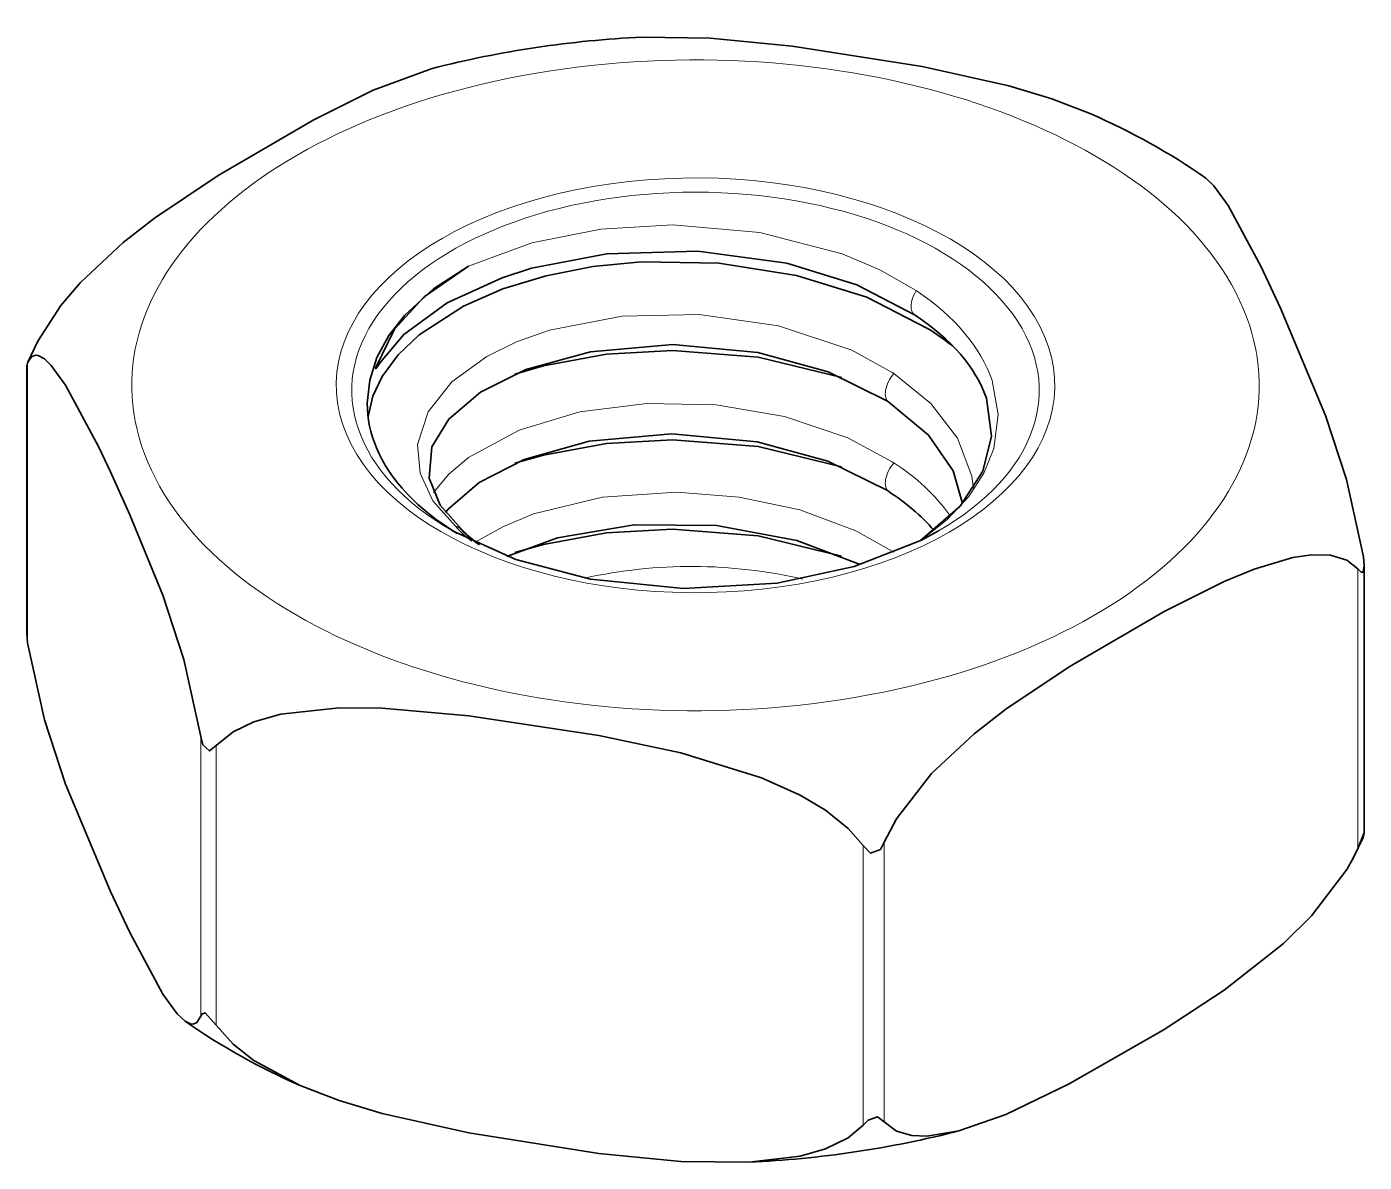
# Model space of a CAD drawing. Extents: x -131 to 1002, y -402 to 783.
# Drawn here: x 670.95 to 677.06, y 364.31 to 369.5 of the extents above; entities that cross this region are included whole.
import ezdxf

# ---------------------------------------------------------------- set-up
doc = ezdxf.new("R2010")
doc.units = 0

msp = doc.modelspace()

# ---------------------------------------------------------------- linework, layer by layer
at = {"color": 7, "lineweight": 35, "ltscale": 0.002631}
msp.add_line((671.0021, 368.0662), (670.9574, 367.9709), dxfattribs=at)
at = {"color": 7, "lineweight": 35, "ltscale": 0.000132754}
msp.add_line((670.9554, 367.966), (670.9574, 367.9709), dxfattribs=at)
at = {"color": 7, "lineweight": 35, "ltscale": 0.000326475}
msp.add_line((670.952, 367.9534), (670.9554, 367.966), dxfattribs=at)
at = {"color": 7, "lineweight": 35, "ltscale": 0.030574}
for p, q in [((670.952, 366.7305), (670.952, 367.9534)), ((677.0634, 365.816), (677.0634, 367.0389))]:
    msp.add_line(p, q, dxfattribs=at)
at = {"color": 7, "lineweight": 13, "ltscale": 0.031951}
for p, q in [((670.9554, 366.688), (670.9554, 367.966)), ((671.7474, 364.9815), (671.7474, 366.2596)), ((671.8181, 364.9407), (671.8181, 366.2188))]:
    msp.add_line(p, q, dxfattribs=at)
at = {"color": 7, "lineweight": 13, "ltscale": 0.000218387}
msp.add_line((674.9067, 367.9237), (674.9141, 367.9189), dxfattribs=at)
at = {"color": 7, "lineweight": 35, "ltscale": 0.000208666}
for p, q in [((674.8842, 367.7916), (674.8912, 367.787)), ((674.8842, 367.3833), (674.8912, 367.3788))]:
    msp.add_line(p, q, dxfattribs=at)
at = {"color": 7, "lineweight": 13, "ltscale": 0.000219223}
for p, q in [((674.9067, 367.5155), (674.9141, 367.5107)), ((674.9067, 367.1072), (674.9141, 367.1024))]:
    msp.add_line(p, q, dxfattribs=at)
at = {"color": 7, "lineweight": 13, "ltscale": 0.000563347}
msp.add_line((672.931, 367.2119), (672.9105, 367.2213), dxfattribs=at)
at = {"color": 7, "lineweight": 13, "ltscale": 0.000317185}
msp.add_line((672.9409, 367.204), (672.931, 367.2119), dxfattribs=at)
at = {"color": 7, "lineweight": 35, "ltscale": 0.000161973}
msp.add_line((672.9362, 367.2084), (672.9409, 367.204), dxfattribs=at)
at = {"color": 7, "lineweight": 35, "ltscale": 0.001065}
for p, q in [((677.0634, 367.0389), (677.0599, 367.0814)), ((670.952, 366.7305), (670.9554, 366.688))]:
    msp.add_line(p, q, dxfattribs=at)
at = {"color": 7, "lineweight": 13, "ltscale": 0.03195}
for p, q in [((677.0341, 365.7476), (677.0341, 367.0256)), ((674.8704, 364.4984), (674.8704, 365.7764)), ((674.7738, 364.4835), (674.7738, 365.7615))]:
    msp.add_line(p, q, dxfattribs=at)
at = {"color": 7, "lineweight": 35, "ltscale": 0.002633}
msp.add_line((677.0132, 365.7032), (677.058, 365.7985), dxfattribs=at)
at = {"color": 7, "lineweight": 35, "ltscale": 0.000132182}
msp.add_line((677.0599, 365.8034), (677.058, 365.7985), dxfattribs=at)
at = {"color": 7, "lineweight": 35, "ltscale": 0.000325739}
msp.add_line((677.0634, 365.816), (677.0599, 365.8034), dxfattribs=at)
at = {"color": 7, "lineweight": 35, "ltscale": 0.001228}
msp.add_line((677.0341, 365.7476), (677.0132, 365.7032), dxfattribs=at)
at = {"color": 7, "lineweight": 35}
for points in [[(673.7635, 369.4556), (674.0754, 369.4516), (674.4498, 369.415), (675.043, 369.3215), (675.439, 369.2328), (675.6364, 369.1735), (675.814, 369.1049)], [(672.8042, 369.3124), (672.5345, 369.2132), (672.2606, 369.0763), (671.8263, 368.8239), (671.5364, 368.6291), (671.3919, 368.5168), (671.1974, 368.3351), (671.1071, 368.2292), (671.0021, 368.0662)], [(676.34, 368.8113), (676.3765, 368.7769), (676.4413, 368.6867), (676.5917, 368.4062), (676.6808, 368.2178)], [(675.0111, 368.1851), (674.7455, 368.3233), (674.4247, 368.4226), (674.0182, 368.4776), (673.6023, 368.4651), (673.2589, 368.3992), (673.1238, 368.3564)], [(672.5077, 367.7828), (672.5189, 367.8886), (672.5521, 367.9922), (672.6063, 368.0916), (672.6795, 368.1853), (672.811, 368.3051), (672.9702, 368.4083)], [(673.1238, 368.3564), (672.8726, 368.2415), (672.6749, 368.0963), (672.5687, 367.971), (672.5466, 367.9404), (672.5456, 367.9423), (672.6322, 368.1213), (672.7675, 368.2685), (672.9702, 368.4083)], [(675.0684, 368.1248), (674.7902, 368.2666), (674.4696, 368.367), (674.1145, 368.4226), (673.7614, 368.4284), (673.5392, 368.4068), (673.3252, 368.3653), (673.1273, 368.3054), (672.947, 368.2268)], [(672.5114, 367.7219), (672.534, 367.8147), (672.5762, 367.9044), (672.649, 368.004), (672.7446, 368.0956), (672.947, 368.2268)], [(677.0599, 367.0814), (676.9827, 367.434), (676.8867, 367.7271), (676.6808, 368.2178)], [(674.8842, 367.7916), (674.6131, 367.9256), (674.2924, 368.0141), (673.9048, 368.0505), (673.5273, 368.0182), (673.2319, 367.9365), (673.0252, 367.8325), (672.8807, 367.7098), (672.8035, 367.5829), (672.7903, 367.4404), (672.8405, 367.317), (672.9362, 367.2084)], [(670.9574, 367.9709), (670.9736, 367.9947), (670.9916, 368.0023), (671.0048, 368.0008), (671.0327, 367.9855), (671.064, 367.9551), (671.1287, 367.8649), (671.2791, 367.5844), (671.3346, 367.4684)], [(674.6757, 367.9006), (674.2944, 367.9927), (673.9022, 368.0236), (673.601, 368.0066), (673.3126, 367.9539), (673.1824, 367.9162)], [(674.8912, 367.787), (675.0724, 367.6371), (675.1848, 367.4744), (675.2269, 367.3249)], [(675.3366, 367.8061), (675.3606, 367.6315), (675.3201, 367.4714), (675.2164, 367.3127), (675.0361, 367.1559)], [(674.8842, 367.3833), (674.6118, 367.5179), (674.2892, 367.6064), (673.8999, 367.6422), (673.5212, 367.6088), (673.2255, 367.5258), (673.0196, 367.4205), (672.8782, 367.2987), (672.8651, 367.2827)], [(674.6755, 367.4924), (674.2943, 367.5845), (673.9024, 367.6154), (673.6013, 367.5984), (673.313, 367.5458), (673.1829, 367.5081)], [(671.7474, 366.2596), (671.6701, 366.6121), (671.5741, 366.9053), (671.4236, 367.273), (671.3346, 367.4684)], [(672.8972, 367.1992), (673.1868, 367.0679), (673.5279, 366.9782), (673.9523, 366.9357), (674.3811, 366.961), (674.733, 367.0369), (675.0405, 367.1574), (675.1183, 367.1993)], [(674.7602, 367.0452), (674.4709, 367.1558), (674.1039, 367.224), (673.7271, 367.2274), (673.377, 367.1676), (673.1456, 367.0829)], [(674.6755, 367.0842), (674.2943, 367.1763), (673.9024, 367.2072), (673.6013, 367.1901), (673.313, 367.1375), (673.1829, 367.0999)], [(677.0341, 367.0256), (676.9844, 367.0648), (676.9084, 367.0878), (676.8229, 367.0897), (676.7375, 367.0774), (676.5606, 367.0245), (676.4236, 366.9678), (676.1497, 366.8309), (675.7154, 366.5785), (675.4254, 366.3837), (675.281, 366.2715), (675.0865, 366.0897), (674.9265, 365.8836), (674.8704, 365.7764)], [(677.0341, 367.0256), (677.0442, 367.0147), (677.0492, 367.0106), (677.0583, 367.0103), (677.0634, 367.0389)], [(670.9554, 366.688), (671.0327, 366.3355), (671.1287, 366.0423), (671.3346, 365.5516)], [(674.7738, 365.7615), (674.7059, 365.8398), (674.6021, 365.9227), (674.4854, 365.9921), (674.309, 366.0714), (673.9399, 366.1851), (673.5656, 366.2643), (672.9724, 366.3544), (672.5763, 366.3883), (672.379, 366.3899), (672.1133, 366.3615), (671.9899, 366.3269), (671.8948, 366.2816), (671.8181, 366.2188)], [(671.7474, 366.2596), (671.7559, 366.2222), (671.7868, 366.1937), (671.8181, 366.2188)], [(674.8704, 365.7764), (674.8523, 365.7431), (674.8076, 365.7266), (674.7738, 365.7615)], [(677.0341, 365.7476), (677.0621, 365.8161), (677.0629, 365.817), (677.0634, 365.816)], [(677.0132, 365.7032), (676.9844, 365.6511), (676.8229, 365.4397), (676.6938, 365.3132), (676.4236, 365.1006), (676.1497, 364.9211), (675.7154, 364.6721), (675.4254, 364.532), (675.2112, 364.457)], [(671.6754, 364.9581), (671.6389, 364.9925), (671.5741, 365.0827), (671.4236, 365.3632), (671.3346, 365.5516)], [(671.7474, 364.9815), (671.7292, 364.9529), (671.7127, 364.9455), (671.7008, 364.9461), (671.6754, 364.9581)], [(671.7474, 364.9815), (671.7531, 364.9915), (671.7666, 364.9968), (671.8181, 364.9407)], [(672.2014, 364.6646), (671.9899, 364.7794), (671.8948, 364.8541), (671.8181, 364.9407)], [(674.2518, 364.3138), (673.9399, 364.3178), (673.5656, 364.3544), (672.9724, 364.4479), (672.5763, 364.5366), (672.379, 364.5959), (672.2014, 364.6646)], [(674.7738, 364.4835), (674.7059, 364.4261), (674.6021, 364.3753), (674.4854, 364.3421), (674.2518, 364.3138)], [(674.8704, 364.4984), (674.8394, 364.5212), (674.7964, 364.5064), (674.7738, 364.4835)], [(675.2112, 364.457), (675.0646, 364.4333), (674.9962, 364.4362), (674.9265, 364.4561), (674.8704, 364.4984)]]:
    msp.add_lwpolyline(points, dxfattribs=at)
at = {"color": 7, "lineweight": 13}
for points in [[(675.0162, 368.2975), (674.8493, 368.3928), (674.6779, 368.4653), (674.3021, 368.5634), (673.9046, 368.598), (673.5758, 368.5788), (673.2593, 368.5157), (672.9702, 368.4083)], [(672.9105, 367.2213), (672.8081, 367.3364), (672.7492, 367.4624), (672.738, 367.5933), (672.786, 367.7429), (672.8948, 367.8799), (673.0549, 367.9968), (673.1899, 368.0632), (673.3403, 368.1164), (673.6724, 368.1811), (674.0247, 368.1888), (674.3865, 368.1368), (674.7214, 368.0244), (674.9067, 367.9237)], [(674.9141, 367.9189), (675.0834, 367.7815), (675.2052, 367.6226), (675.27, 367.4492), (675.2776, 367.3932)], [(675.0381, 367.1571), (675.1575, 367.2508), (675.256, 367.3561), (675.3256, 367.4627), (675.371, 367.5759), (675.3906, 367.7311), (675.3625, 367.8864)], [(672.8101, 367.3739), (672.8805, 367.4579), (672.971, 367.5344), (673.2017, 367.6597), (673.4795, 367.743), (673.7856, 367.7816), (674.1027, 367.7746), (674.4144, 367.7218), (674.704, 367.624), (674.9067, 367.5155)], [(673.0034, 367.1486), (673.1273, 367.2185), (673.2673, 367.2764), (673.582, 367.3531), (673.9218, 367.376), (674.207, 367.3539), (674.4838, 367.2949), (674.7397, 367.1995), (674.9067, 367.1072)]]:
    msp.add_lwpolyline(points, dxfattribs=at)
at = {"color": 7, "lineweight": 35}
for centre, radius, start, end in [((673.9822, 364.6944), 4.7661, 92.62958, 104.3111), ((674.58, 366.2719), 3.0899, 55.27611, 66.46247), ((674.3523, 366.999), 1.3342, 51.09214, 57.54188), ((673.0325, 367.7854), 0.5249, 180.27745, 203.21017), ((674.3892, 366.5872), 0.9371, 40.90404, 57.61799), ((673.4563, 367.7222), 0.7309, 225.15341, 233.42262), ((673.4354, 367.4976), 3.0899, 235.2761, 246.46248), ((674.0331, 369.075), 4.7661, 272.62959, 284.31111)]:
    msp.add_arc(centre, radius, start, end, dxfattribs=at)
at = {"color": 7, "lineweight": 13}
for centre, radius, start, end in [((674.4107, 366.7165), 0.9399, 35.82538, 57.63339), ((673.3323, 367.6046), 0.5701, 222.26257, 232.54498), ((673.3492, 367.5963), 0.5681, 222.58069, 233.45403), ((673.4847, 367.7674), 0.7844, 225.09387, 233.63889), ((673.99, 364.7714), 2.2652, 77.06353, 102.43111)]:
    msp.add_arc(centre, radius, start, end, dxfattribs=at)
for centre, major_axis, ratio, start_param, end_param in [((674.0077, 367.8645), (2.5754, 0), 0.57735, 0.238201, 6.521386), ((674.0077, 367.8645), (1.6414, 0), 0.57735, 3.379793, 9.662978), ((674.0077, 367.8406), (1.5707, 0), 0.57735, 5.497715, 10.210378), ((675.0663, 368.2685), (-0.0552, -0.0834), 0.57847, 4.747903, 6.283188), ((673.8943, 367.7249), (1.4965, -0.0117), 0.58383, 0.199239, 0.727806), ((674.9459, 367.8708), (-0.0546, -0.0837), 0.543957, 4.480494, 6.282041), ((674.9459, 367.4625), (-0.0546, -0.0837), 0.543957, 4.480494, 6.282041), ((672.8701, 367.1334), (-0.0661, -0.0751), 0.736343, 3.141557, 3.528261)]:
    msp.add_ellipse(centre, major_axis=major_axis, ratio=ratio, start_param=start_param, end_param=end_param, dxfattribs=at)
at = {"color": 7, "lineweight": 35}
for centre, major_axis, ratio, start_param, end_param in [((674.051, 367.728), (1.3091, -0.0984), 0.565456, 0.236926, 0.790929), ((674.0082, 367.783), (1.5005, 0.0002), 0.577285, 3.379674, 3.900004)]:
    msp.add_ellipse(centre, major_axis=major_axis, ratio=ratio, start_param=start_param, end_param=end_param, dxfattribs=at)

doc.saveas('drawing.dxf')
